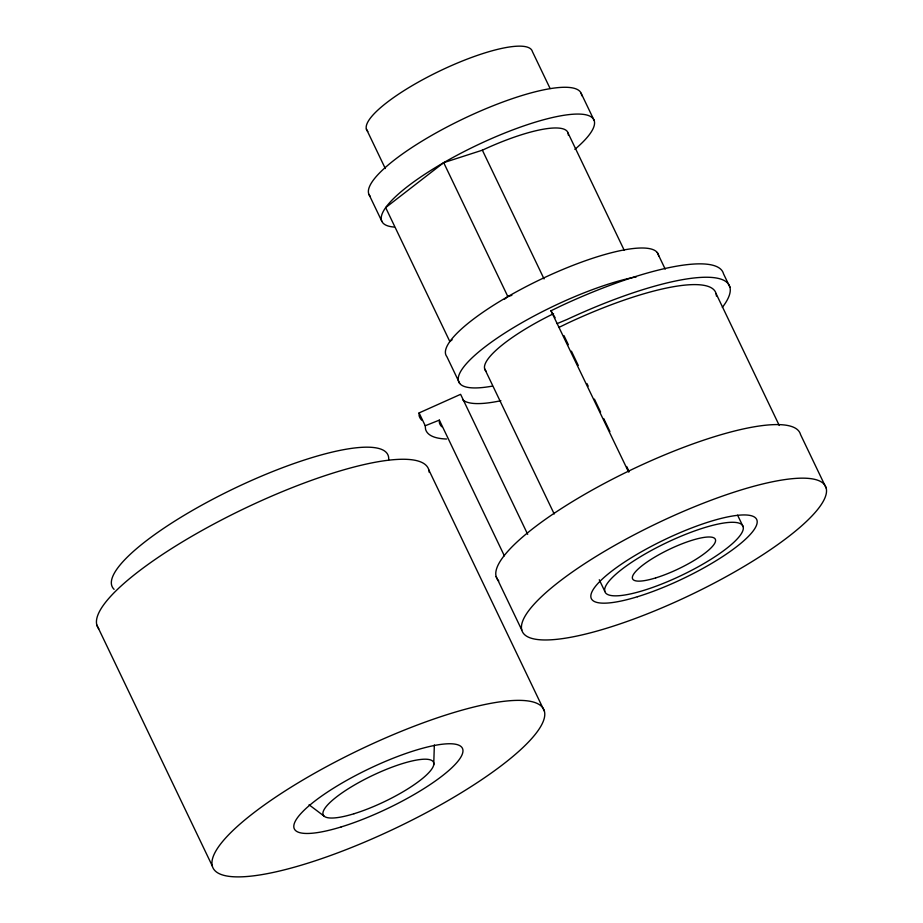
<?xml version="1.0" encoding="UTF-8"?>
<svg xmlns="http://www.w3.org/2000/svg" width="923" height="923" viewBox="0 0 923 923"><rect width="100%" height="100%" fill="white"/><g stroke="black" fill="none" stroke-linecap="round" stroke-linejoin="round"><path stroke-width="1.38" d="M433.729 764.855L434.341 744.942M568.303 135.116A88.631 20.837 -25.6 0 0 482.371 150.184L443.698 162.656L385.664 207.606L449.847 341.556L452.12 339.791M504.454 299.248L507.869 296.606L511.873 295.314M628.586 472.011L550.973 310.774L560.861 305.974A168.09 39.527 -25.6 0 1 723.494 273.75L729.908 287.145M559.234 327.261L568.222 322.9A152.803 35.928 -25.6 0 1 716.398 296.041M421.788 420.219A168.09 39.527 -25.6 0 1 419.123 415.754L419.088 412.927L460.6 394.329L527.679 534.325M557.123 323.615L567.276 319.37A168.09 39.527 -25.6 0 1 722.328 307.394M446.582 439.013A168.09 39.527 -25.6 0 1 425.538 429.149L425.238 425.757L439.348 420.127L504.362 555.831M309.067 804.787L323.996 816.059M550.973 310.774L555.127 317.731M826.166 488.059A168.09 39.527 -25.6 0 0 588.839 560.976A168.09 39.527 -25.6 0 0 606.942 628.148A168.09 39.527 -25.6 0 0 826.166 488.059L800.506 434.479A168.09 39.527 -25.6 0 0 627.94 471.434A168.09 39.527 -25.6 0 0 498.789 580.948M716.075 293.595L779.231 425.422M581.144 93.292L593.985 120.082M657.268 252.533L665.206 269.124M550.108 88.527L532.386 51.538A91.689 21.564 -25.6 0 0 438.263 71.694A91.689 21.564 -25.6 0 0 367.816 131.424M568.13 133.189L624.202 250.225M737.604 515.196L743.165 526.791A76.401 17.964 -25.6 0 1 643.516 590.466A76.401 17.964 -25.6 0 1 635.278 559.938A76.401 17.964 -25.6 0 1 743.165 526.791M482.371 150.184L544.051 278.919M563.965 335.603L568.314 344.671M571.418 351.155L578.248 365.416M586.947 383.553L588.193 386.149M594.4 399.117L600.608 412.073M603.711 418.557L609.93 431.514M626.694 466.519L629.174 471.699M443.698 162.656L507.869 296.606M599.258 579.748L604.807 591.331M484.644 368.796L554.204 513.973M366.362 129.001L385.306 168.54M459.677 383.391L446.847 356.613A117.533 27.632 -25.6 0 1 541.42 279.023A117.533 27.632 -25.6 0 1 658.653 255.879M368.946 194.384L381.776 221.174M419.088 412.927L425.238 425.757M496.124 576.494L521.795 630.063M428.883 470.061L544.385 711.16A183.365 43.116 -25.6 0 1 305.236 863.986A183.365 43.116 -25.6 0 1 285.484 790.711A183.365 43.116 -25.6 0 1 544.385 711.16M96.834 624.986L212.348 866.074M439.348 420.127L439.371 422.699A152.803 35.928 -25.6 0 0 441.794 426.749M114.094 589.336A152.803 35.928 -25.6 0 1 238.261 486.536A152.803 35.928 -25.6 0 1 388.641 459.954M98.749 628.759A183.365 43.116 -25.6 0 1 247.652 507.004A183.365 43.116 -25.6 0 1 429.241 472.38M486.052 371.15A88.631 20.837 -25.6 0 1 553.558 313.693M370.296 196.414A117.533 27.632 -25.6 0 1 464.107 118.444A117.533 27.632 -25.6 0 1 581.698 95.704M394.04 227.046A117.533 27.632 -25.6 0 1 423.484 175.139A117.533 27.632 -25.6 0 1 562.13 115.583A117.533 27.632 -25.6 0 1 574.867 149.376M492.097 386.16A117.533 27.632 -25.6 0 1 486.329 345.883A117.533 27.632 -25.6 0 1 636.397 276.808M500.877 400.709A122.24 28.74 -25.6 0 1 462.561 399.636M353.994 813.74A61.126 14.376 -25.6 0 0 433.706 762.802A61.126 14.376 -25.6 0 0 347.406 789.315A61.126 14.376 -25.6 0 0 353.994 813.74M341.187 826.927A93.211 21.921 -25.6 0 0 462.769 749.245A93.211 21.921 -25.6 0 0 331.149 789.684A93.211 21.921 -25.6 0 0 341.187 826.927M655.699 577.902A45.838 10.776 -25.6 0 0 715.487 539.701A45.838 10.776 -25.6 0 0 650.761 559.58A45.838 10.776 -25.6 0 0 655.699 577.902M637.412 596.743A91.689 21.564 -25.6 0 0 756.998 520.33A91.689 21.564 -25.6 0 0 627.548 560.111A91.689 21.564 -25.6 0 0 637.412 596.743"/></g></svg>
